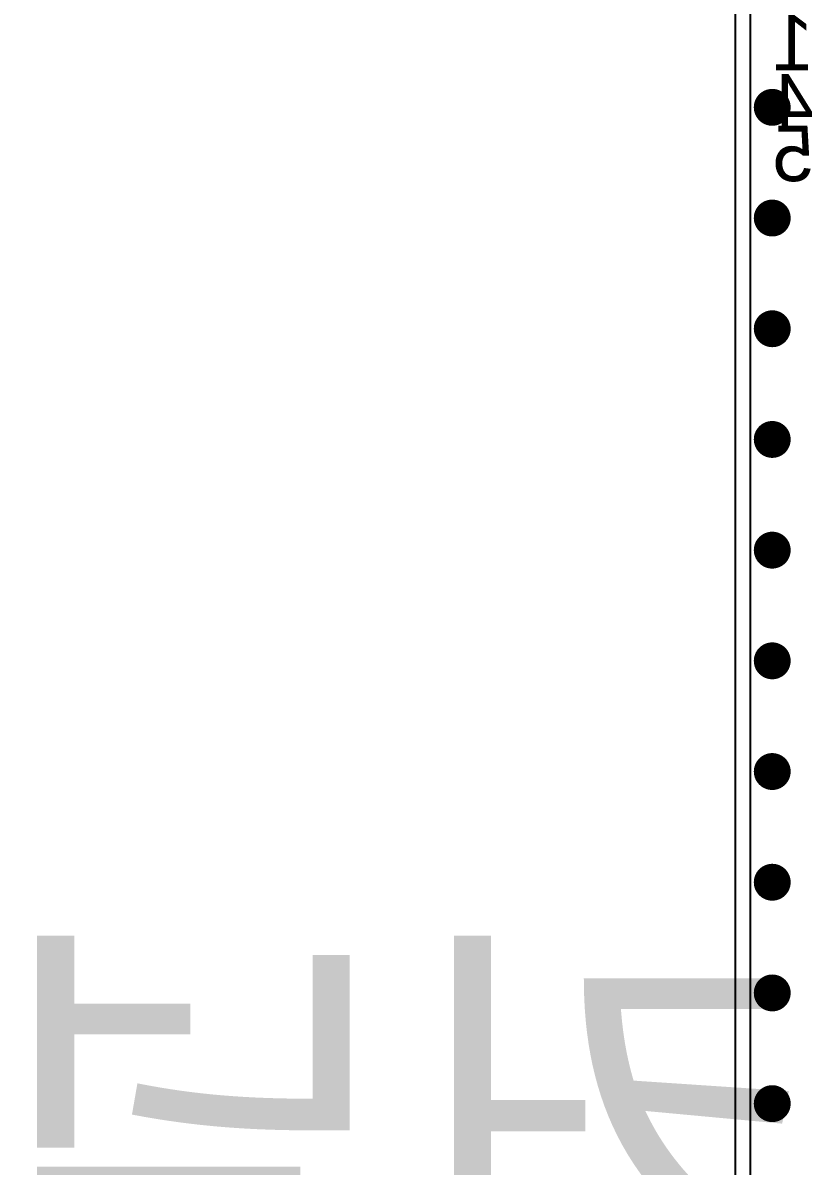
# Model space of a CAD drawing. Header units: millimetres. Extents: x 15 to 122, y 23 to 96.
# Drawn here: x 15.34 to 25.95, y 41.15 to 56.64 of the extents above; entities that cross this region are included whole.
import ezdxf

# ---------------------------------------------------------------- set-up
doc = ezdxf.new("R2010")
doc.units = ezdxf.units.MM
for name, color, linetype in [('BottomLayer', 5, 'Continuous'), ('BottomOverlay', 54, 'Continuous'), ('TopLayer', 1, 'Continuous'), ('Upper Modules', 80, 'Continuous')]:
    doc.layers.add(name, color=color, linetype=linetype)
doc.styles.get("Standard").update_dxf_attribs({"font": 'ARExthalf2.shx', "width": 0.1})

msp = doc.modelspace()

# ---------------------------------------------------------------- linework, layer by layer
at = {"layer": 'BottomLayer'}
msp.add_line((25.204, 40.404), (25.204, 78.996), dxfattribs=at)
at = {"layer": 'BottomLayer', "const_width": 0.25}
for points in [[(25.375, 55.5, 1), (25.625, 55.5, 1)], [(25.375, 54, 1), (25.625, 54, 1)], [(25.375, 52.5, 1), (25.625, 52.5, 1)], [(25.375, 51, 1), (25.625, 51, 1)], [(25.375, 49.5, 1), (25.625, 49.5, 1)], [(25.375, 48, 1), (25.625, 48, 1)], [(25.375, 46.5, 1), (25.625, 46.5, 1)], [(25.375, 45, 1), (25.625, 45, 1)], [(25.375, 43.5, 1), (25.625, 43.5, 1)], [(25.375, 42, 1), (25.625, 42, 1)]]:
    msp.add_lwpolyline(points, format="xyb", close=True, dxfattribs=at)
at = {"layer": 'TopLayer'}
msp.add_line((25.204, 40.404), (25.204, 78.996), dxfattribs=at)
at = {"layer": 'TopLayer', "const_width": 0.25}
for points in [[(25.375, 55.5, 1), (25.625, 55.5, 1)], [(25.375, 54, 1), (25.625, 54, 1)], [(25.375, 52.5, 1), (25.625, 52.5, 1)], [(25.375, 51, 1), (25.625, 51, 1)], [(25.375, 49.5, 1), (25.625, 49.5, 1)], [(25.375, 48, 1), (25.625, 48, 1)], [(25.375, 46.5, 1), (25.625, 46.5, 1)], [(25.375, 45, 1), (25.625, 45, 1)], [(25.375, 43.5, 1), (25.625, 43.5, 1)], [(25.375, 42, 1), (25.625, 42, 1)]]:
    msp.add_lwpolyline(points, format="xyb", close=True, dxfattribs=at)
at = {"layer": 'Upper Modules'}
msp.add_line((25, 40.243), (25, 79.2), dxfattribs=at)

# ---------------------------------------------------------------- texts
at = {"layer": 'BottomOverlay', "text_generation_flag": 2}
for s, p in [('C321', (27.9, 56)), ('C324', (27.9, 55.2)), ('C325', (27.9, 54.5))]:
    msp.add_text(s, height=0.75, rotation=360, dxfattribs=at).set_placement(p)
msp.add_text('(주)하드커널', height=4.5, dxfattribs=at).set_placement((47, 39.2))

doc.saveas('drawing.dxf')
